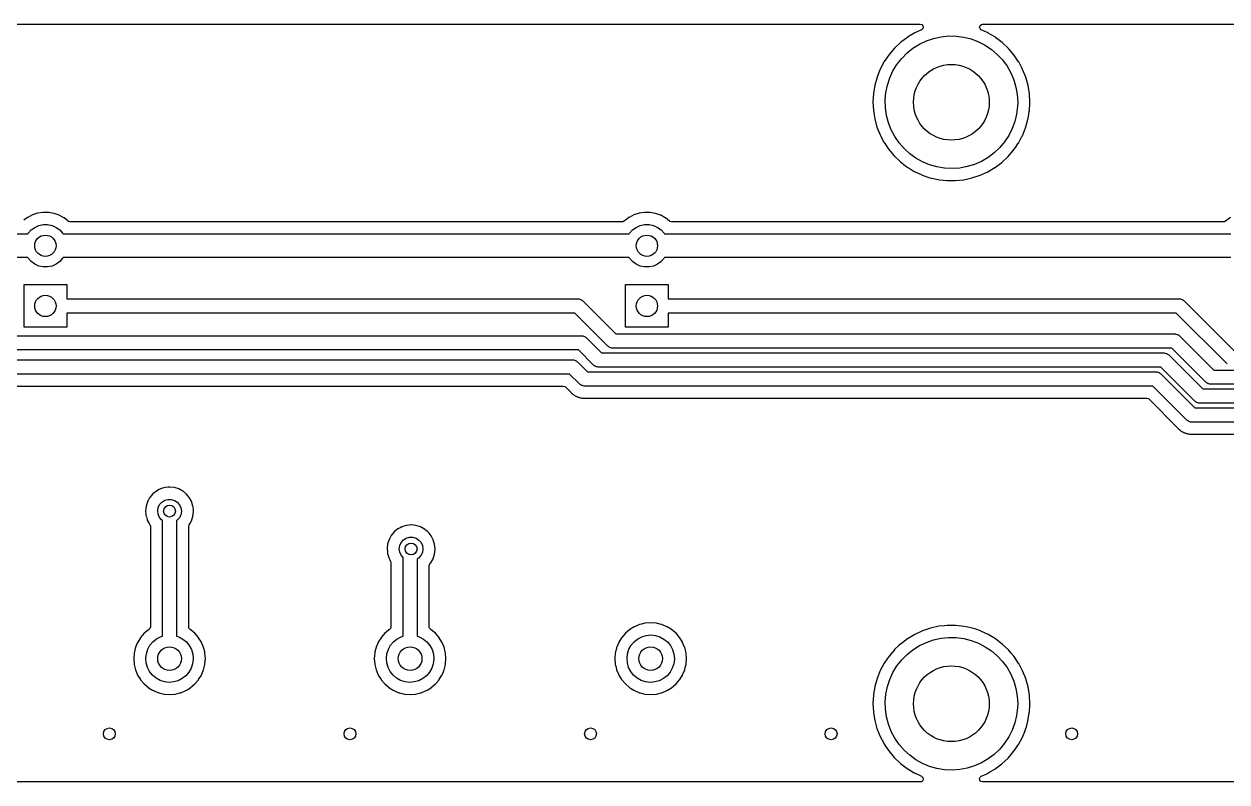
# Model space of a CAD drawing. Extents: x 14 to 417, y -139 to -107.
# Drawn here: x 100.5 to 151.3, y -139.2 to -107.2 of the extents above; entities that cross this region are included whole.
import ezdxf

# ---------------------------------------------------------------- set-up
doc = ezdxf.new("R2010")
doc.units = 0
doc.layers.add('BLACK', color=7, linetype='CONTINUOUS')

msp = doc.modelspace()

# ---------------------------------------------------------------- linework, layer by layer
at = {"layer": 'BLACK', "linetype": 'CONTINUOUS'}
for p, q in [((90.2163, -107.188), (138.385, -107.188)), ((138.385, -107.188), (138.453, -107.209)), ((140.965, -107.2), (141.016, -107.188)), ((141.016, -107.188), (189.185, -107.188)), ((138.155, -107.559), (137.847, -107.743)), ((138.438, -107.429), (138.155, -107.559)), ((138.48, -107.397), (138.438, -107.429)), ((138.453, -107.209), (138.5, -107.262)), ((138.51, -107.332), (138.48, -107.397)), ((138.5, -107.262), (138.51, -107.332)), ((139.262, -107.724), (139.583, -107.692)), ((139.583, -107.692), (139.905, -107.698)), ((140.89, -107.314), (140.911, -107.246)), ((140.91, -107.382), (140.89, -107.314)), ((140.963, -107.429), (140.91, -107.382)), ((140.911, -107.246), (140.965, -107.2)), ((141.086, -107.486), (140.963, -107.429)), ((141.256, -107.564), (141.086, -107.486)), ((141.258, -107.566), (141.256, -107.564)), ((141.559, -107.748), (141.258, -107.566)), ((141.258, -107.566), (141.258, -107.566)), ((137.561, -107.959), (137.301, -108.205)), ((137.839, -107.75), (137.561, -107.959)), ((137.844, -107.745), (137.839, -107.75)), ((137.847, -107.743), (137.844, -107.745)), ((137.844, -107.745), (137.844, -107.745)), ((138.078, -108.208), (138.351, -108.036)), ((138.351, -108.036), (138.642, -107.898)), ((138.642, -107.898), (138.947, -107.793)), ((138.947, -107.793), (139.262, -107.724)), ((139.905, -107.698), (140.225, -107.74)), ((140.225, -107.74), (140.537, -107.818)), ((140.537, -107.818), (140.839, -107.932)), ((140.839, -107.932), (141.125, -108.08)), ((141.125, -108.08), (141.393, -108.26)), ((141.562, -107.75), (141.559, -107.748)), ((141.559, -107.748), (141.559, -107.748)), ((141.847, -107.967), (141.562, -107.75)), ((142.107, -108.213), (141.847, -107.967)), ((136.973, -108.617), (136.866, -108.774)), ((137.066, -108.48), (136.973, -108.617)), ((137.068, -108.478), (137.066, -108.48)), ((137.066, -108.48), (137.066, -108.48)), ((137.301, -108.205), (137.068, -108.478)), ((137.401, -108.892), (137.6, -108.638)), ((137.6, -108.638), (137.826, -108.409)), ((137.826, -108.409), (138.078, -108.208)), ((141.393, -108.26), (141.638, -108.469)), ((141.638, -108.469), (141.857, -108.705)), ((141.857, -108.705), (142.048, -108.965)), ((142.339, -108.487), (142.107, -108.213)), ((142.54, -108.783), (142.339, -108.487)), ((136.697, -109.09), (136.563, -109.422)), ((136.866, -108.774), (136.697, -109.09)), ((137.097, -109.459), (137.232, -109.167)), ((137.232, -109.167), (137.401, -108.892)), ((142.048, -108.965), (142.208, -109.245)), ((142.542, -108.787), (142.54, -108.783)), ((142.678, -109.043), (142.542, -108.787)), ((142.542, -108.787), (142.542, -108.787)), ((142.708, -109.1), (142.678, -109.043)), ((142.709, -109.103), (142.708, -109.1)), ((142.837, -109.425), (142.709, -109.103)), ((136.56, -109.433), (136.466, -109.767)), ((136.562, -109.425), (136.56, -109.433)), ((136.563, -109.422), (136.562, -109.425)), ((136.562, -109.425), (136.562, -109.425)), ((136.995, -109.765), (137.097, -109.459)), ((142.208, -109.245), (142.334, -109.542)), ((142.334, -109.542), (142.426, -109.851)), ((142.84, -109.433), (142.837, -109.425)), ((142.936, -109.779), (142.84, -109.433)), ((136.407, -110.121), (136.387, -110.478)), ((136.466, -109.767), (136.407, -110.121)), ((136.901, -110.402), (136.93, -110.081)), ((136.93, -110.081), (136.995, -109.765)), ((142.426, -109.851), (142.481, -110.168)), ((142.481, -110.168), (142.5, -110.49)), ((142.994, -110.132), (142.936, -109.779)), ((143.013, -110.49), (142.994, -110.132)), ((136.387, -110.478), (136.405, -110.836)), ((136.91, -110.724), (136.901, -110.402)), ((136.955, -111.043), (136.91, -110.724)), ((142.494, -110.666), (142.456, -110.986)), ((142.5, -110.49), (142.494, -110.666)), ((142.993, -110.848), (143.013, -110.515)), ((143.013, -110.513), (143.013, -110.49)), ((143.013, -110.515), (143.013, -110.513)), ((136.405, -110.836), (136.405, -110.84)), ((136.405, -110.84), (136.405, -110.84)), ((136.405, -110.84), (136.435, -111.027)), ((136.435, -111.027), (136.461, -111.19)), ((136.461, -111.19), (136.556, -111.536)), ((137.037, -111.355), (136.955, -111.043)), ((142.456, -110.986), (142.38, -111.299)), ((142.89, -111.368), (142.931, -111.224)), ((142.931, -111.224), (142.954, -111.091)), ((142.954, -111.091), (142.991, -110.874)), ((142.991, -110.871), (142.993, -110.848)), ((142.991, -110.874), (142.991, -110.871)), ((142.991, -110.874), (142.991, -110.874)), ((136.556, -111.536), (136.687, -111.869)), ((137.154, -111.656), (137.037, -111.355)), ((137.305, -111.94), (137.154, -111.656)), ((142.27, -111.602), (142.125, -111.89)), ((142.38, -111.299), (142.27, -111.602)), ((142.698, -111.901), (142.833, -111.569)), ((142.833, -111.569), (142.843, -111.533)), ((142.843, -111.533), (142.89, -111.368)), ((136.687, -111.869), (136.716, -111.923)), ((136.716, -111.923), (136.839, -112.158)), ((136.839, -112.158), (136.854, -112.187)), ((136.854, -112.187), (136.856, -112.189)), ((136.856, -112.189), (136.856, -112.189)), ((136.856, -112.189), (137.024, -112.439)), ((137.488, -112.206), (137.305, -111.94)), ((137.699, -112.449), (137.488, -112.206)), ((141.948, -112.159), (141.741, -112.407)), ((142.125, -111.89), (141.948, -112.159)), ((142.432, -112.357), (142.526, -112.219)), ((142.526, -112.219), (142.528, -112.216)), ((142.526, -112.219), (142.526, -112.219)), ((142.528, -112.216), (142.53, -112.213)), ((142.53, -112.213), (142.68, -111.934)), ((142.53, -112.213), (142.53, -112.213)), ((142.68, -111.934), (142.698, -111.901)), ((137.024, -112.439), (137.054, -112.484)), ((137.054, -112.484), (137.285, -112.758)), ((137.285, -112.758), (137.544, -113.006)), ((137.938, -112.666), (137.699, -112.449)), ((138.2, -112.854), (137.938, -112.666)), ((141.507, -112.629), (141.249, -112.822)), ((141.741, -112.407), (141.507, -112.629)), ((142.091, -112.783), (142.325, -112.512)), ((142.325, -112.512), (142.432, -112.357)), ((137.544, -113.006), (137.828, -113.224)), ((137.828, -113.224), (137.917, -113.278)), ((137.917, -113.278), (138.131, -113.408)), ((138.481, -113.011), (138.2, -112.854)), ((138.779, -113.134), (138.481, -113.011)), ((139.089, -113.223), (138.779, -113.134)), ((139.407, -113.275), (139.089, -113.223)), ((139.729, -113.29), (139.407, -113.275)), ((140.051, -113.268), (139.729, -113.29)), ((140.368, -113.209), (140.051, -113.268)), ((140.676, -113.114), (140.368, -113.209)), ((140.971, -112.985), (140.676, -113.114)), ((141.249, -112.822), (140.971, -112.985)), ((141.389, -113.335), (141.54, -113.245)), ((141.54, -113.245), (141.543, -113.243)), ((141.54, -113.245), (141.54, -113.245)), ((141.543, -113.243), (141.569, -113.224)), ((141.569, -113.224), (141.735, -113.099)), ((141.735, -113.099), (141.83, -113.028)), ((141.83, -113.028), (142.091, -112.783)), ((138.131, -113.408), (138.131, -113.408)), ((138.131, -113.408), (138.134, -113.41)), ((138.134, -113.41), (138.137, -113.412)), ((138.137, -113.412), (138.137, -113.412)), ((138.137, -113.412), (138.456, -113.561)), ((138.456, -113.561), (138.456, -113.561)), ((138.456, -113.561), (138.459, -113.562)), ((138.459, -113.562), (138.462, -113.563)), ((138.462, -113.563), (138.462, -113.563)), ((138.462, -113.563), (138.795, -113.677)), ((138.795, -113.677), (138.795, -113.677)), ((138.795, -113.677), (138.798, -113.678)), ((138.798, -113.678), (139.147, -113.757)), ((139.147, -113.757), (139.2, -113.763)), ((139.2, -113.763), (139.5, -113.797)), ((139.865, -113.799), (140.215, -113.763)), ((140.215, -113.763), (140.215, -113.763)), ((140.215, -113.763), (140.218, -113.763)), ((140.218, -113.763), (140.222, -113.762)), ((140.222, -113.762), (140.394, -113.725)), ((140.222, -113.762), (140.222, -113.762)), ((140.394, -113.725), (140.569, -113.687)), ((140.569, -113.687), (140.909, -113.575)), ((140.909, -113.575), (141.235, -113.426)), ((141.235, -113.426), (141.389, -113.335)), ((139.5, -113.797), (139.5, -113.797)), ((139.5, -113.797), (139.503, -113.798)), ((139.503, -113.798), (139.507, -113.798)), ((139.507, -113.798), (139.507, -113.798)), ((139.507, -113.798), (139.701, -113.799)), ((139.701, -113.799), (139.862, -113.799)), ((139.862, -113.799), (139.865, -113.799)), ((139.865, -113.799), (139.865, -113.799)), ((100.887, -115.25), (100.69, -115.353)), ((100.891, -115.248), (100.887, -115.25)), ((100.887, -115.25), (100.887, -115.25)), ((101.111, -115.176), (100.891, -115.248)), ((101.34, -115.141), (101.111, -115.176)), ((101.346, -115.141), (101.34, -115.141)), ((101.499, -115.143), (101.346, -115.141)), ((101.346, -115.141), (101.346, -115.141)), ((101.572, -115.144), (101.499, -115.143)), ((101.577, -115.145), (101.572, -115.144)), ((101.795, -115.184), (101.577, -115.145)), ((101.577, -115.145), (101.577, -115.145)), ((101.8, -115.185), (101.795, -115.184)), ((101.795, -115.184), (101.795, -115.184)), ((101.805, -115.186), (101.8, -115.185)), ((102.014, -115.26), (101.805, -115.186)), ((101.805, -115.186), (101.805, -115.186)), ((102.018, -115.262), (102.014, -115.26)), ((102.014, -115.26), (102.014, -115.26)), ((102.023, -115.264), (102.018, -115.262)), ((102.217, -115.371), (102.023, -115.264)), ((102.023, -115.264), (102.023, -115.264)), ((126.287, -115.25), (126.09, -115.353)), ((126.291, -115.248), (126.287, -115.25)), ((126.287, -115.25), (126.287, -115.25)), ((126.511, -115.176), (126.291, -115.248)), ((126.74, -115.141), (126.511, -115.176)), ((126.746, -115.141), (126.74, -115.141)), ((126.899, -115.143), (126.746, -115.141)), ((126.746, -115.141), (126.746, -115.141)), ((126.972, -115.144), (126.899, -115.143)), ((126.977, -115.145), (126.972, -115.144)), ((127.195, -115.184), (126.977, -115.145)), ((126.977, -115.145), (126.977, -115.145)), ((127.2, -115.185), (127.195, -115.184)), ((127.195, -115.184), (127.195, -115.184)), ((127.205, -115.186), (127.2, -115.185)), ((127.414, -115.26), (127.205, -115.186)), ((127.205, -115.186), (127.205, -115.186)), ((127.418, -115.262), (127.414, -115.26)), ((127.414, -115.26), (127.414, -115.26)), ((127.423, -115.264), (127.418, -115.262)), ((127.617, -115.371), (127.423, -115.264)), ((127.423, -115.264), (127.423, -115.264)), ((100.682, -115.358), (100.534, -115.469)), ((100.686, -115.355), (100.682, -115.358)), ((100.682, -115.358), (100.682, -115.358)), ((100.69, -115.353), (100.686, -115.355)), ((100.837, -115.882), (100.989, -115.772)), ((100.989, -115.772), (101.161, -115.695)), ((101.161, -115.695), (101.345, -115.656)), ((101.345, -115.656), (101.533, -115.656)), ((101.533, -115.656), (101.717, -115.695)), ((101.717, -115.695), (101.889, -115.772)), ((101.889, -115.772), (102.041, -115.882)), ((102.221, -115.374), (102.217, -115.371)), ((102.217, -115.371), (102.217, -115.371)), ((102.225, -115.377), (102.221, -115.374)), ((102.4, -115.515), (102.225, -115.377)), ((102.225, -115.377), (102.225, -115.377)), ((102.41, -115.522), (102.4, -115.515)), ((102.479, -115.542), (102.41, -115.522)), ((125.801, -115.542), (102.479, -115.542)), ((125.83, -115.539), (125.801, -115.542)), ((125.892, -115.504), (125.83, -115.539)), ((125.897, -115.498), (125.892, -115.504)), ((125.901, -115.494), (125.897, -115.498)), ((125.934, -115.469), (125.901, -115.494)), ((126.082, -115.358), (125.934, -115.469)), ((126.086, -115.355), (126.082, -115.358)), ((126.082, -115.358), (126.082, -115.358)), ((126.09, -115.353), (126.086, -115.355)), ((126.237, -115.882), (126.389, -115.772)), ((126.389, -115.772), (126.561, -115.695)), ((126.561, -115.695), (126.745, -115.656)), ((126.745, -115.656), (126.933, -115.656)), ((126.933, -115.656), (127.117, -115.695)), ((127.117, -115.695), (127.289, -115.772)), ((127.289, -115.772), (127.441, -115.882)), ((127.621, -115.374), (127.617, -115.371)), ((127.617, -115.371), (127.617, -115.371)), ((127.625, -115.377), (127.621, -115.374)), ((127.8, -115.515), (127.625, -115.377)), ((127.625, -115.377), (127.625, -115.377)), ((127.81, -115.522), (127.8, -115.515)), ((127.879, -115.542), (127.81, -115.522)), ((151.201, -115.542), (127.879, -115.542)), ((151.23, -115.539), (151.201, -115.542)), ((151.292, -115.504), (151.23, -115.539)), ((151.297, -115.498), (151.292, -115.504)), ((151.301, -115.494), (151.297, -115.498)), ((151.334, -115.469), (151.301, -115.494)), ((151.482, -115.358), (151.334, -115.469)), ((76.7839, -116.051), (100.694, -116.051)), ((100.694, -116.051), (100.711, -116.022)), ((100.711, -116.022), (100.837, -115.882)), ((102.041, -115.882), (102.167, -116.022)), ((102.167, -116.022), (102.184, -116.051)), ((102.184, -116.051), (126.094, -116.051)), ((126.094, -116.051), (126.111, -116.022)), ((126.111, -116.022), (126.237, -115.882)), ((127.441, -115.882), (127.567, -116.022)), ((127.567, -116.022), (127.584, -116.051)), ((127.584, -116.051), (151.494, -116.051)), ((100.694, -117.051), (76.7839, -117.051)), ((100.711, -117.08), (100.694, -117.051)), ((100.837, -117.22), (100.711, -117.08)), ((100.989, -117.33), (100.837, -117.22)), ((101.161, -117.407), (100.989, -117.33)), ((101.889, -117.33), (101.717, -117.407)), ((102.041, -117.22), (101.889, -117.33)), ((102.167, -117.08), (102.041, -117.22)), ((102.184, -117.051), (102.167, -117.08)), ((126.094, -117.051), (102.184, -117.051)), ((126.111, -117.08), (126.094, -117.051)), ((126.237, -117.22), (126.111, -117.08)), ((126.389, -117.33), (126.237, -117.22)), ((126.561, -117.407), (126.389, -117.33)), ((127.289, -117.33), (127.117, -117.407)), ((127.441, -117.22), (127.289, -117.33)), ((127.567, -117.08), (127.441, -117.22)), ((127.584, -117.051), (127.567, -117.08)), ((151.494, -117.051), (127.584, -117.051)), ((101.345, -117.446), (101.161, -117.407)), ((101.533, -117.446), (101.345, -117.446)), ((101.717, -117.407), (101.533, -117.446)), ((126.745, -117.446), (126.561, -117.407)), ((126.933, -117.446), (126.745, -117.446)), ((127.117, -117.407), (126.933, -117.446)), ((100.539, -119.991), (100.539, -118.191)), ((100.539, -118.191), (102.339, -118.191)), ((102.339, -118.191), (102.339, -118.791)), ((125.939, -119.991), (125.939, -118.191)), ((125.939, -118.191), (127.739, -118.191)), ((127.739, -118.191), (127.739, -118.791)), ((102.339, -118.791), (123.917, -118.791)), ((123.917, -118.791), (123.927, -118.792)), ((123.927, -118.792), (123.932, -118.791)), ((123.932, -118.791), (123.939, -118.793)), ((123.939, -118.793), (123.975, -118.797)), ((123.975, -118.797), (124.006, -118.809)), ((124.006, -118.809), (124.039, -118.817)), ((124.039, -118.817), (124.057, -118.829)), ((124.057, -118.829), (124.077, -118.837)), ((124.077, -118.837), (124.102, -118.86)), ((124.102, -118.86), (124.129, -118.879)), ((127.739, -118.791), (149.317, -118.791)), ((149.317, -118.791), (149.327, -118.792)), ((149.327, -118.792), (149.332, -118.791)), ((149.332, -118.791), (149.339, -118.793)), ((149.339, -118.793), (149.375, -118.797)), ((149.375, -118.797), (149.406, -118.809)), ((149.406, -118.809), (149.439, -118.817)), ((149.439, -118.817), (149.457, -118.829)), ((149.457, -118.829), (149.477, -118.837)), ((149.477, -118.837), (149.502, -118.86)), ((149.502, -118.86), (149.529, -118.879)), ((124.129, -118.879), (125.525, -120.275)), ((149.529, -118.879), (151.649, -120.999)), ((123.793, -119.391), (102.339, -119.391)), ((102.339, -119.391), (102.339, -119.991)), ((125.189, -120.787), (123.793, -119.391)), ((149.193, -119.391), (127.739, -119.391)), ((127.739, -119.391), (127.739, -119.991)), ((151.313, -121.511), (149.193, -119.391)), ((100.137, -120.35), (124.079, -120.35)), ((102.339, -119.991), (100.539, -119.991)), ((124.079, -120.35), (124.089, -120.351)), ((124.089, -120.351), (124.094, -120.35)), ((124.094, -120.35), (124.101, -120.352)), ((124.101, -120.352), (124.137, -120.356)), ((124.137, -120.356), (124.168, -120.368)), ((124.168, -120.368), (124.201, -120.376)), ((124.201, -120.376), (124.219, -120.388)), ((124.219, -120.388), (124.239, -120.396)), ((124.239, -120.396), (124.264, -120.419)), ((125.525, -120.275), (149.138, -120.275)), ((127.739, -119.991), (125.939, -119.991)), ((149.138, -120.275), (149.148, -120.276)), ((149.148, -120.276), (149.152, -120.275)), ((149.152, -120.275), (149.16, -120.277)), ((149.16, -120.277), (149.196, -120.281)), ((149.196, -120.281), (149.227, -120.293)), ((149.227, -120.293), (149.259, -120.301)), ((149.259, -120.301), (149.277, -120.313)), ((149.277, -120.313), (149.298, -120.321)), ((149.298, -120.321), (149.322, -120.344)), ((149.322, -120.344), (149.35, -120.363)), ((149.35, -120.363), (150.785, -121.798)), ((124.264, -120.419), (124.291, -120.438)), ((124.291, -120.438), (124.928, -121.074)), ((125.216, -120.806), (125.189, -120.787)), ((125.241, -120.829), (125.216, -120.806)), ((125.261, -120.837), (125.241, -120.829)), ((125.279, -120.849), (125.261, -120.837)), ((125.312, -120.857), (125.279, -120.849)), ((125.343, -120.869), (125.312, -120.857)), ((125.379, -120.873), (125.343, -120.869)), ((125.386, -120.875), (125.379, -120.873)), ((125.391, -120.874), (125.386, -120.875)), ((125.401, -120.875), (125.391, -120.874)), ((149.013, -120.875), (125.401, -120.875)), ((150.449, -122.311), (149.013, -120.875)), ((99.9463, -121.366), (123.698, -121.366)), ((123.955, -120.95), (100.013, -120.95)), ((123.698, -121.366), (123.708, -121.367)), ((123.708, -121.367), (123.713, -121.366)), ((123.713, -121.366), (123.72, -121.368)), ((123.72, -121.368), (123.756, -121.372)), ((123.756, -121.372), (123.787, -121.384)), ((123.787, -121.384), (123.82, -121.392)), ((123.82, -121.392), (123.838, -121.404)), ((123.838, -121.404), (123.858, -121.412)), ((123.858, -121.412), (123.883, -121.435)), ((124.591, -121.587), (123.955, -120.95)), ((124.928, -121.074), (148.667, -121.074)), ((148.667, -121.074), (148.677, -121.075)), ((148.677, -121.075), (148.682, -121.075)), ((148.682, -121.075), (148.69, -121.077)), ((148.69, -121.077), (148.725, -121.08)), ((148.725, -121.08), (148.756, -121.093)), ((148.756, -121.093), (148.789, -121.1)), ((148.789, -121.1), (148.807, -121.113)), ((148.807, -121.113), (148.827, -121.121)), ((148.827, -121.121), (148.852, -121.144)), ((148.852, -121.144), (148.879, -121.162)), ((148.879, -121.162), (150.315, -122.598)), ((123.883, -121.435), (123.91, -121.454)), ((123.91, -121.454), (124.33, -121.874)), ((124.33, -121.874), (148.336, -121.874)), ((124.619, -121.605), (124.591, -121.587)), ((124.643, -121.628), (124.619, -121.605)), ((124.664, -121.636), (124.643, -121.628)), ((124.682, -121.649), (124.664, -121.636)), ((124.714, -121.656), (124.682, -121.649)), ((124.745, -121.669), (124.714, -121.656)), ((124.781, -121.672), (124.745, -121.669)), ((124.789, -121.674), (124.781, -121.672)), ((124.793, -121.674), (124.789, -121.674)), ((124.803, -121.674), (124.793, -121.674)), ((148.543, -121.674), (124.803, -121.674)), ((148.336, -121.874), (148.346, -121.875)), ((148.346, -121.875), (148.351, -121.874)), ((148.351, -121.874), (148.358, -121.876)), ((148.358, -121.876), (148.394, -121.88)), ((148.394, -121.88), (148.425, -121.892)), ((148.425, -121.892), (148.458, -121.9)), ((148.458, -121.9), (148.476, -121.912)), ((148.476, -121.912), (148.496, -121.92)), ((148.496, -121.92), (148.521, -121.943)), ((149.979, -123.11), (148.543, -121.674)), ((150.785, -121.798), (215.432, -121.798)), ((151.34, -121.53), (151.313, -121.511)), ((123.574, -121.966), (99.822, -121.966)), ((123.994, -122.386), (123.574, -121.966)), ((124.021, -122.405), (123.994, -122.386)), ((124.046, -122.428), (124.021, -122.405)), ((124.066, -122.436), (124.046, -122.428)), ((148.521, -121.943), (148.548, -121.962)), ((148.548, -121.962), (149.984, -123.398)), ((150.476, -122.329), (150.449, -122.311)), ((150.501, -122.352), (150.476, -122.329)), ((150.521, -122.36), (150.501, -122.352)), ((150.54, -122.373), (150.521, -122.36)), ((150.572, -122.38), (150.54, -122.373)), ((150.603, -122.393), (150.572, -122.38)), ((150.639, -122.396), (150.603, -122.393)), ((150.647, -122.398), (150.639, -122.396)), ((150.651, -122.398), (150.647, -122.398)), ((150.661, -122.398), (150.651, -122.398)), ((215.417, -122.398), (150.661, -122.398)), ((99.9127, -122.474), (123.311, -122.474)), ((123.311, -122.474), (123.379, -122.495)), ((123.379, -122.495), (123.4, -122.511)), ((123.4, -122.511), (123.628, -122.739)), ((123.628, -122.739), (123.629, -122.74)), ((123.629, -122.74), (123.661, -122.773)), ((123.661, -122.773), (123.692, -122.805)), ((123.692, -122.805), (123.728, -122.828)), ((123.728, -122.828), (123.739, -122.835)), ((123.739, -122.835), (123.772, -122.862)), ((123.772, -122.862), (123.779, -122.866)), ((123.779, -122.866), (123.779, -122.866)), ((123.779, -122.866), (123.803, -122.877)), ((123.803, -122.877), (123.816, -122.885)), ((123.816, -122.885), (123.838, -122.899)), ((123.838, -122.899), (123.838, -122.899)), ((123.838, -122.899), (123.844, -122.903)), ((123.844, -122.903), (123.851, -122.905)), ((123.851, -122.905), (123.851, -122.905)), ((123.851, -122.905), (123.885, -122.918)), ((123.885, -122.918), (123.897, -122.923)), ((123.897, -122.923), (123.929, -122.938)), ((124.084, -122.448), (124.066, -122.436)), ((124.117, -122.456), (124.084, -122.448)), ((124.148, -122.468), (124.117, -122.456)), ((124.184, -122.472), (124.148, -122.468)), ((124.191, -122.474), (124.184, -122.472)), ((124.196, -122.473), (124.191, -122.474)), ((124.206, -122.474), (124.196, -122.473)), ((148.212, -122.474), (124.206, -122.474)), ((149.648, -123.91), (148.212, -122.474)), ((150.315, -122.598), (215.101, -122.598)), ((123.929, -122.938), (123.929, -122.938)), ((123.929, -122.938), (123.936, -122.941)), ((123.936, -122.941), (123.953, -122.945)), ((123.953, -122.945), (123.968, -122.949)), ((123.968, -122.949), (123.983, -122.953)), ((123.983, -122.953), (124.015, -122.965)), ((124.015, -122.965), (124.022, -122.966)), ((124.022, -122.966), (124.022, -122.966)), ((124.022, -122.966), (124.058, -122.97)), ((124.058, -122.97), (124.07, -122.972)), ((124.07, -122.972), (124.106, -122.981)), ((124.106, -122.981), (124.106, -122.981)), ((124.106, -122.981), (124.112, -122.982)), ((124.112, -122.982), (124.12, -122.982)), ((124.12, -122.982), (124.12, -122.982)), ((124.12, -122.982), (124.153, -122.982)), ((124.153, -122.982), (124.154, -122.982)), ((124.154, -122.982), (124.155, -122.982)), ((124.155, -122.982), (124.191, -122.982)), ((124.191, -122.982), (124.192, -122.983)), ((124.192, -122.983), (124.29, -122.983)), ((124.29, -122.983), (124.29, -122.983)), ((124.29, -122.983), (124.294, -122.983)), ((124.294, -122.983), (124.295, -122.983)), ((124.295, -122.983), (124.297, -122.982)), ((124.297, -122.982), (147.949, -122.982)), ((147.949, -122.982), (148.017, -123.003)), ((148.017, -123.003), (148.038, -123.019)), ((148.038, -123.019), (149.282, -124.263)), ((150.006, -123.129), (149.979, -123.11)), ((149.984, -123.398), (214.769, -123.398)), ((150.03, -123.152), (150.006, -123.129)), ((150.051, -123.16), (150.03, -123.152)), ((150.069, -123.172), (150.051, -123.16)), ((150.101, -123.18), (150.069, -123.172)), ((150.132, -123.192), (150.101, -123.18)), ((150.168, -123.196), (150.132, -123.192)), ((150.176, -123.198), (150.168, -123.196)), ((150.181, -123.197), (150.176, -123.198)), ((150.191, -123.198), (150.181, -123.197)), ((214.976, -123.198), (150.191, -123.198)), ((149.675, -123.929), (149.648, -123.91)), ((149.7, -123.952), (149.675, -123.929)), ((149.72, -123.96), (149.7, -123.952)), ((149.282, -124.263), (149.283, -124.264)), ((149.283, -124.264), (149.346, -124.329)), ((149.346, -124.329), (149.382, -124.352)), ((149.382, -124.352), (149.393, -124.359)), ((149.393, -124.359), (149.426, -124.386)), ((149.426, -124.386), (149.433, -124.39)), ((149.433, -124.39), (149.433, -124.39)), ((149.433, -124.39), (149.457, -124.401)), ((149.457, -124.401), (149.47, -124.409)), ((149.47, -124.409), (149.492, -124.423)), ((149.492, -124.423), (149.492, -124.423)), ((149.492, -124.423), (149.498, -124.427)), ((149.498, -124.427), (149.505, -124.429)), ((149.505, -124.429), (149.505, -124.429)), ((149.505, -124.429), (149.539, -124.442)), ((149.539, -124.442), (149.551, -124.447)), ((149.551, -124.447), (149.583, -124.462)), ((149.738, -123.972), (149.72, -123.96)), ((149.771, -123.98), (149.738, -123.972)), ((149.802, -123.992), (149.771, -123.98)), ((149.838, -123.996), (149.802, -123.992)), ((149.845, -123.998), (149.838, -123.996)), ((149.85, -123.997), (149.845, -123.998)), ((149.86, -123.998), (149.85, -123.997)), ((214.645, -123.998), (149.86, -123.998)), ((149.583, -124.462), (149.583, -124.462)), ((149.583, -124.462), (149.59, -124.465)), ((149.59, -124.465), (149.607, -124.469)), ((149.607, -124.469), (149.622, -124.473)), ((149.622, -124.473), (149.637, -124.477)), ((149.637, -124.477), (149.669, -124.489)), ((149.669, -124.489), (149.676, -124.49)), ((149.676, -124.49), (149.676, -124.49)), ((149.676, -124.49), (149.712, -124.494)), ((149.712, -124.494), (149.724, -124.496)), ((149.724, -124.496), (149.76, -124.505)), ((149.76, -124.505), (149.76, -124.505)), ((149.76, -124.505), (149.766, -124.506)), ((149.766, -124.506), (149.774, -124.506)), ((149.774, -124.506), (149.774, -124.506)), ((149.774, -124.506), (149.807, -124.506)), ((149.807, -124.506), (149.808, -124.506)), ((149.808, -124.506), (149.809, -124.506)), ((149.809, -124.506), (149.845, -124.506)), ((149.845, -124.506), (149.846, -124.507)), ((149.846, -124.507), (149.944, -124.507)), ((149.944, -124.507), (149.944, -124.507)), ((149.944, -124.507), (149.948, -124.507)), ((149.948, -124.507), (149.949, -124.507)), ((149.949, -124.507), (149.951, -124.506)), ((149.951, -124.506), (207.981, -124.506)), ((106.125, -126.906), (105.971, -127.03)), ((106.24, -126.846), (106.125, -126.906)), ((106.295, -126.818), (106.24, -126.846)), ((106.3, -126.815), (106.295, -126.818)), ((106.295, -126.818), (106.295, -126.818)), ((106.389, -126.789), (106.3, -126.815)), ((106.484, -126.761), (106.389, -126.789)), ((106.49, -126.759), (106.484, -126.761)), ((106.484, -126.761), (106.484, -126.761)), ((106.496, -126.758), (106.49, -126.759)), ((106.626, -126.746), (106.496, -126.758)), ((106.496, -126.758), (106.496, -126.758)), ((106.687, -126.741), (106.626, -126.746)), ((106.693, -126.742), (106.687, -126.741)), ((106.878, -126.761), (106.693, -126.742)), ((106.693, -126.742), (106.693, -126.742)), ((106.884, -126.762), (106.878, -126.761)), ((106.878, -126.761), (106.878, -126.761)), ((107.073, -126.82), (106.884, -126.762)), ((107.247, -126.914), (107.073, -126.82)), ((107.251, -126.918), (107.247, -126.914)), ((107.391, -127.033), (107.251, -126.918)), ((107.251, -126.918), (107.251, -126.918)), ((105.701, -127.504), (105.689, -127.544)), ((105.747, -127.361), (105.701, -127.504)), ((105.749, -127.355), (105.747, -127.361)), ((105.747, -127.361), (105.747, -127.361)), ((105.778, -127.302), (105.749, -127.355)), ((105.841, -127.187), (105.778, -127.302)), ((105.844, -127.182), (105.841, -127.187)), ((105.841, -127.187), (105.841, -127.187)), ((105.96, -127.044), (105.844, -127.182)), ((105.967, -127.035), (105.96, -127.044)), ((105.971, -127.03), (105.967, -127.035)), ((106.202, -127.608), (106.262, -127.48)), ((106.262, -127.48), (106.356, -127.374)), ((106.356, -127.374), (106.476, -127.298)), ((106.476, -127.298), (106.612, -127.259)), ((106.612, -127.259), (106.754, -127.26)), ((106.754, -127.26), (106.89, -127.3)), ((106.89, -127.3), (107.009, -127.378)), ((107.009, -127.378), (107.101, -127.485)), ((107.101, -127.485), (107.16, -127.614)), ((107.399, -127.04), (107.391, -127.033)), ((107.403, -127.045), (107.399, -127.04)), ((107.454, -127.107), (107.403, -127.045)), ((107.403, -127.045), (107.403, -127.045)), ((107.524, -127.194), (107.454, -127.107)), ((107.617, -127.368), (107.524, -127.194)), ((107.624, -127.392), (107.617, -127.368)), ((107.669, -127.541), (107.624, -127.392)), ((105.689, -127.544), (105.667, -127.74)), ((105.667, -127.74), (105.667, -127.746)), ((105.667, -127.746), (105.681, -127.912)), ((105.681, -127.912), (105.683, -127.937)), ((105.683, -127.937), (105.701, -127.998)), ((105.701, -127.998), (105.734, -128.112)), ((106.18, -127.748), (106.202, -127.608)), ((106.198, -127.889), (106.18, -127.748)), ((106.256, -128.019), (106.198, -127.889)), ((107.156, -127.906), (107.095, -128.034)), ((107.18, -127.767), (107.156, -127.906)), ((107.16, -127.614), (107.18, -127.754)), ((107.18, -127.754), (107.18, -127.767)), ((107.606, -128.166), (107.668, -127.979)), ((107.668, -127.979), (107.693, -127.783)), ((107.674, -127.557), (107.669, -127.541)), ((107.693, -127.754), (107.674, -127.557)), ((107.693, -127.758), (107.693, -127.754)), ((107.693, -127.766), (107.693, -127.758)), ((107.693, -127.758), (107.693, -127.758)), ((107.693, -127.783), (107.693, -127.766)), ((105.734, -128.112), (105.738, -128.127)), ((105.738, -128.127), (105.741, -128.133)), ((105.741, -128.133), (105.817, -128.282)), ((105.817, -128.282), (105.828, -128.303)), ((105.828, -128.303), (105.832, -128.308)), ((105.832, -128.308), (105.832, -128.308)), ((105.832, -128.308), (105.844, -128.324)), ((105.844, -128.324), (105.871, -128.389)), ((105.871, -128.389), (105.871, -128.402)), ((105.871, -128.402), (105.871, -132.641)), ((106.347, -128.127), (106.256, -128.019)), ((106.38, -128.149), (106.347, -128.127)), ((106.38, -133.036), (106.38, -128.149)), ((106.999, -128.139), (106.98, -128.151)), ((106.98, -128.151), (106.98, -133.036)), ((107.095, -128.034), (106.999, -128.139)), ((107.489, -128.405), (107.509, -128.339)), ((107.489, -132.641), (107.489, -128.405)), ((107.508, -128.338), (107.532, -128.297)), ((107.509, -128.339), (107.508, -128.338)), ((107.532, -128.297), (107.606, -128.166)), ((116.327, -128.505), (116.173, -128.629)), ((116.426, -128.454), (116.327, -128.505)), ((116.497, -128.417), (116.426, -128.454)), ((116.502, -128.414), (116.497, -128.417)), ((116.497, -128.417), (116.497, -128.417)), ((116.581, -128.391), (116.502, -128.414)), ((116.686, -128.36), (116.581, -128.391)), ((116.692, -128.358), (116.686, -128.36)), ((116.686, -128.36), (116.686, -128.36)), ((116.698, -128.357), (116.692, -128.358)), ((116.806, -128.347), (116.698, -128.357)), ((116.698, -128.357), (116.698, -128.357)), ((116.889, -128.34), (116.806, -128.347)), ((116.895, -128.341), (116.889, -128.34)), ((117.079, -128.36), (116.895, -128.341)), ((116.895, -128.341), (116.895, -128.341)), ((117.086, -128.361), (117.079, -128.36)), ((117.079, -128.36), (117.079, -128.36)), ((117.275, -128.419), (117.086, -128.361)), ((117.448, -128.513), (117.275, -128.419)), ((117.453, -128.517), (117.448, -128.513)), ((117.589, -128.629), (117.453, -128.517)), ((117.453, -128.517), (117.453, -128.517)), ((115.949, -128.96), (115.902, -129.107)), ((115.95, -128.954), (115.949, -128.96)), ((115.949, -128.96), (115.949, -128.96)), ((115.969, -128.92), (115.95, -128.954)), ((116.043, -128.786), (115.969, -128.92)), ((116.046, -128.781), (116.043, -128.786)), ((116.043, -128.786), (116.043, -128.786)), ((116.173, -128.629), (116.046, -128.781)), ((116.464, -129.079), (116.558, -128.973)), ((116.558, -128.973), (116.678, -128.897)), ((116.678, -128.897), (116.814, -128.858)), ((116.814, -128.858), (116.956, -128.859)), ((116.956, -128.859), (117.092, -128.899)), ((117.092, -128.899), (117.21, -128.977)), ((117.21, -128.977), (117.303, -129.084)), ((117.601, -128.639), (117.589, -128.629)), ((117.605, -128.644), (117.601, -128.639)), ((117.644, -128.693), (117.605, -128.644)), ((117.605, -128.644), (117.605, -128.644)), ((117.726, -128.793), (117.644, -128.693)), ((117.819, -128.967), (117.726, -128.793)), ((117.848, -129.063), (117.819, -128.967)), ((115.891, -129.143), (115.869, -129.339)), ((115.869, -129.339), (115.869, -129.345)), ((115.869, -129.345), (115.88, -129.481)), ((115.88, -129.481), (115.885, -129.536)), ((115.885, -129.536), (115.887, -129.542)), ((115.902, -129.107), (115.891, -129.143)), ((116.382, -129.347), (116.404, -129.207)), ((116.4, -129.488), (116.382, -129.347)), ((116.457, -129.618), (116.4, -129.488)), ((116.404, -129.207), (116.464, -129.079)), ((117.358, -129.505), (117.296, -129.633)), ((117.303, -129.084), (117.362, -129.213)), ((117.382, -129.366), (117.358, -129.505)), ((117.362, -129.213), (117.382, -129.353)), ((117.382, -129.353), (117.382, -129.366)), ((117.873, -129.148), (117.848, -129.063)), ((117.87, -129.578), (117.895, -129.382)), ((117.876, -129.156), (117.873, -129.148)), ((117.895, -129.353), (117.876, -129.156)), ((117.895, -129.382), (117.895, -129.353)), ((115.887, -129.542), (115.936, -129.714)), ((115.936, -129.714), (115.94, -129.726)), ((115.94, -129.726), (115.984, -129.813)), ((115.984, -129.813), (116.018, -129.878)), ((116.018, -129.878), (116.031, -129.936)), ((116.031, -129.936), (116.031, -132.641)), ((116.54, -129.716), (116.457, -129.618)), ((116.54, -133.036), (116.54, -129.716)), ((117.201, -129.738), (117.14, -129.776)), ((117.14, -129.776), (117.14, -133.036)), ((117.296, -129.633), (117.201, -129.738)), ((117.648, -130.055), (117.669, -129.987)), ((117.669, -129.987), (117.679, -129.973)), ((117.679, -129.973), (117.706, -129.942)), ((117.706, -129.942), (117.71, -129.937)), ((117.706, -129.942), (117.706, -129.942)), ((117.71, -129.937), (117.808, -129.765)), ((117.808, -129.765), (117.87, -129.578)), ((117.648, -132.641), (117.648, -130.055)), ((126.528, -132.548), (126.318, -132.635)), ((126.532, -132.546), (126.528, -132.548)), ((126.528, -132.548), (126.528, -132.548)), ((126.615, -132.526), (126.532, -132.546)), ((126.758, -132.492), (126.615, -132.526)), ((126.763, -132.49), (126.758, -132.492)), ((126.758, -132.492), (126.758, -132.492)), ((127, -132.472), (126.763, -132.49)), ((127.237, -132.49), (127, -132.472)), ((127.242, -132.492), (127.237, -132.49)), ((127.385, -132.526), (127.242, -132.492)), ((127.242, -132.492), (127.242, -132.492)), ((127.468, -132.546), (127.385, -132.526)), ((127.472, -132.548), (127.468, -132.546)), ((127.682, -132.635), (127.472, -132.548)), ((127.472, -132.548), (127.472, -132.548)), ((139.527, -132.581), (139.413, -132.593)), ((139.712, -132.582), (139.527, -132.581)), ((139.882, -132.582), (139.712, -132.582)), ((139.885, -132.582), (139.882, -132.582)), ((139.882, -132.582), (139.882, -132.582)), ((139.888, -132.582), (139.885, -132.582)), ((140.238, -132.621), (139.888, -132.582)), ((139.888, -132.582), (139.888, -132.582)), ((105.456, -133.096), (105.453, -133.1)), ((105.61, -132.915), (105.456, -133.096)), ((105.664, -132.869), (105.61, -132.915)), ((105.787, -132.764), (105.664, -132.869)), ((105.791, -132.761), (105.787, -132.764)), ((105.811, -132.748), (105.791, -132.761)), ((105.851, -132.709), (105.811, -132.748)), ((105.871, -132.641), (105.851, -132.709)), ((106.132, -133.148), (106.305, -133.058)), ((106.305, -133.058), (106.38, -133.036)), ((106.98, -133.036), (107.068, -133.063)), ((107.068, -133.063), (107.239, -133.156)), ((107.501, -132.695), (107.489, -132.641)), ((107.549, -132.748), (107.501, -132.695)), ((107.569, -132.761), (107.549, -132.748)), ((107.573, -132.764), (107.569, -132.761)), ((107.696, -132.869), (107.573, -132.764)), ((107.75, -132.915), (107.696, -132.869)), ((107.904, -133.096), (107.75, -132.915)), ((107.907, -133.1), (107.904, -133.096)), ((115.616, -133.096), (115.613, -133.1)), ((115.77, -132.915), (115.616, -133.096)), ((115.824, -132.869), (115.77, -132.915)), ((115.947, -132.764), (115.824, -132.869)), ((115.951, -132.761), (115.947, -132.764)), ((115.971, -132.748), (115.951, -132.761)), ((116.011, -132.709), (115.971, -132.748)), ((116.031, -132.641), (116.011, -132.709)), ((116.292, -133.148), (116.465, -133.058)), ((116.465, -133.058), (116.54, -133.036)), ((117.14, -133.036), (117.228, -133.063)), ((117.228, -133.063), (117.399, -133.156)), ((117.661, -132.695), (117.648, -132.641)), ((117.709, -132.748), (117.661, -132.695)), ((117.729, -132.761), (117.709, -132.748)), ((117.733, -132.764), (117.729, -132.761)), ((117.856, -132.869), (117.733, -132.764)), ((117.91, -132.915), (117.856, -132.869)), ((118.064, -133.096), (117.91, -132.915)), ((118.067, -133.1), (118.064, -133.096)), ((125.776, -133.096), (125.773, -133.1)), ((125.93, -132.915), (125.776, -133.096)), ((126.111, -132.761), (125.93, -132.915)), ((126.115, -132.758), (126.111, -132.761)), ((126.309, -132.639), (126.115, -132.758)), ((126.115, -132.758), (126.115, -132.758)), ((126.313, -132.637), (126.309, -132.639)), ((126.318, -132.635), (126.313, -132.637)), ((126.318, -132.635), (126.318, -132.635)), ((126.452, -133.148), (126.625, -133.058)), ((126.625, -133.058), (126.813, -133.003)), ((126.813, -133.003), (127.007, -132.985)), ((127.007, -132.985), (127.201, -133.005)), ((127.201, -133.005), (127.388, -133.063)), ((127.388, -133.063), (127.559, -133.156)), ((127.687, -132.637), (127.682, -132.635)), ((127.682, -132.635), (127.682, -132.635)), ((127.691, -132.639), (127.687, -132.637)), ((127.885, -132.758), (127.691, -132.639)), ((127.889, -132.761), (127.885, -132.758)), ((127.885, -132.758), (127.885, -132.758)), ((128.07, -132.915), (127.889, -132.761)), ((128.224, -133.096), (128.07, -132.915)), ((128.227, -133.1), (128.224, -133.096)), ((138.152, -132.961), (137.868, -133.131)), ((138.155, -132.959), (138.152, -132.961)), ((138.152, -132.961), (138.152, -132.961)), ((138.425, -132.835), (138.155, -132.959)), ((138.477, -132.811), (138.425, -132.835)), ((138.48, -132.809), (138.477, -132.811)), ((138.477, -132.811), (138.477, -132.811)), ((138.82, -132.696), (138.48, -132.809)), ((139.17, -132.619), (138.82, -132.696)), ((139.174, -132.619), (139.17, -132.619)), ((139.413, -132.593), (139.174, -132.619)), ((139.174, -132.619), (139.174, -132.619)), ((139.262, -133.124), (139.583, -133.092)), ((139.583, -133.092), (139.905, -133.098)), ((140.241, -132.621), (140.238, -132.621)), ((140.238, -132.621), (140.238, -132.621)), ((140.244, -132.622), (140.241, -132.621)), ((140.39, -132.654), (140.244, -132.622)), ((140.244, -132.622), (140.244, -132.622)), ((140.591, -132.699), (140.39, -132.654)), ((140.594, -132.7), (140.591, -132.699)), ((140.688, -132.731), (140.594, -132.7)), ((140.594, -132.7), (140.594, -132.7)), ((140.93, -132.814), (140.688, -132.731)), ((140.934, -132.815), (140.93, -132.814)), ((140.941, -132.819), (140.934, -132.815)), ((140.934, -132.815), (140.934, -132.815)), ((141.256, -132.964), (140.941, -132.819)), ((141.258, -132.966), (141.256, -132.964)), ((141.559, -133.148), (141.258, -132.966)), ((141.258, -132.966), (141.258, -132.966)), ((105.23, -133.563), (105.196, -133.704)), ((105.241, -133.517), (105.23, -133.563)), ((105.246, -133.505), (105.241, -133.517)), ((105.33, -133.303), (105.246, -133.505)), ((105.332, -133.298), (105.33, -133.303)), ((105.33, -133.303), (105.33, -133.303)), ((105.335, -133.293), (105.332, -133.298)), ((105.453, -133.1), (105.335, -133.293)), ((105.453, -133.1), (105.453, -133.1)), ((105.702, -133.777), (105.761, -133.591)), ((105.761, -133.591), (105.855, -133.42)), ((105.855, -133.42), (105.98, -133.271)), ((105.98, -133.271), (106.132, -133.148)), ((107.239, -133.156), (107.39, -133.28)), ((107.39, -133.28), (107.513, -133.432)), ((107.513, -133.432), (107.605, -133.604)), ((107.605, -133.604), (107.661, -133.791)), ((108.025, -133.293), (107.907, -133.1)), ((107.907, -133.1), (107.907, -133.1)), ((108.028, -133.298), (108.025, -133.293)), ((108.03, -133.303), (108.028, -133.298)), ((108.114, -133.505), (108.03, -133.303)), ((108.03, -133.303), (108.03, -133.303)), ((108.119, -133.517), (108.114, -133.505)), ((108.13, -133.563), (108.119, -133.517)), ((108.164, -133.704), (108.13, -133.563)), ((115.39, -133.563), (115.356, -133.704)), ((115.401, -133.517), (115.39, -133.563)), ((115.406, -133.505), (115.401, -133.517)), ((115.49, -133.303), (115.406, -133.505)), ((115.492, -133.298), (115.49, -133.303)), ((115.49, -133.303), (115.49, -133.303)), ((115.495, -133.293), (115.492, -133.298)), ((115.613, -133.1), (115.495, -133.293)), ((115.613, -133.1), (115.613, -133.1)), ((115.862, -133.777), (115.921, -133.591)), ((115.921, -133.591), (116.015, -133.42)), ((116.015, -133.42), (116.14, -133.271)), ((116.14, -133.271), (116.292, -133.148)), ((117.399, -133.156), (117.55, -133.28)), ((117.55, -133.28), (117.673, -133.432)), ((117.673, -133.432), (117.765, -133.604)), ((117.765, -133.604), (117.821, -133.791)), ((118.185, -133.293), (118.067, -133.1)), ((118.067, -133.1), (118.067, -133.1)), ((118.188, -133.298), (118.185, -133.293)), ((118.19, -133.303), (118.188, -133.298)), ((118.274, -133.505), (118.19, -133.303)), ((118.19, -133.303), (118.19, -133.303)), ((118.279, -133.517), (118.274, -133.505)), ((118.29, -133.563), (118.279, -133.517)), ((118.324, -133.704), (118.29, -133.563)), ((125.55, -133.563), (125.516, -133.704)), ((125.561, -133.517), (125.55, -133.563)), ((125.566, -133.505), (125.561, -133.517)), ((125.65, -133.303), (125.566, -133.505)), ((125.652, -133.298), (125.65, -133.303)), ((125.65, -133.303), (125.65, -133.303)), ((125.655, -133.293), (125.652, -133.298)), ((125.773, -133.1), (125.655, -133.293)), ((125.773, -133.1), (125.773, -133.1)), ((126.022, -133.777), (126.081, -133.591)), ((126.081, -133.591), (126.175, -133.42)), ((126.175, -133.42), (126.3, -133.271)), ((126.3, -133.271), (126.452, -133.148)), ((127.559, -133.156), (127.71, -133.28)), ((127.71, -133.28), (127.833, -133.432)), ((127.833, -133.432), (127.925, -133.604)), ((127.925, -133.604), (127.981, -133.791)), ((128.345, -133.293), (128.227, -133.1)), ((128.227, -133.1), (128.227, -133.1)), ((128.348, -133.298), (128.345, -133.293)), ((128.35, -133.303), (128.348, -133.298)), ((128.434, -133.505), (128.35, -133.303)), ((128.35, -133.303), (128.35, -133.303)), ((128.439, -133.517), (128.434, -133.505)), ((128.45, -133.563), (128.439, -133.517)), ((128.484, -133.704), (128.45, -133.563)), ((137.482, -133.434), (137.301, -133.605)), ((137.559, -133.362), (137.482, -133.434)), ((137.561, -133.359), (137.559, -133.362)), ((137.559, -133.362), (137.559, -133.362)), ((137.589, -133.339), (137.561, -133.359)), ((137.844, -133.145), (137.589, -133.339)), ((137.847, -133.143), (137.844, -133.145)), ((137.844, -133.145), (137.844, -133.145)), ((137.868, -133.131), (137.847, -133.143)), ((138.078, -133.608), (138.351, -133.436)), ((138.351, -133.436), (138.642, -133.298)), ((138.642, -133.298), (138.947, -133.193)), ((138.947, -133.193), (139.262, -133.124)), ((139.905, -133.098), (140.225, -133.14)), ((140.225, -133.14), (140.537, -133.218)), ((140.537, -133.218), (140.839, -133.332)), ((140.839, -133.332), (141.125, -133.48)), ((141.125, -133.48), (141.393, -133.66)), ((141.562, -133.15), (141.559, -133.148)), ((141.559, -133.148), (141.559, -133.148)), ((141.565, -133.152), (141.562, -133.15)), ((141.578, -133.161), (141.565, -133.152)), ((141.565, -133.152), (141.565, -133.152)), ((141.847, -133.367), (141.578, -133.161)), ((142.107, -133.613), (141.847, -133.367)), ((105.185, -133.748), (105.167, -133.985)), ((105.167, -133.985), (105.185, -134.222)), ((105.196, -133.704), (105.185, -133.748)), ((105.68, -133.971), (105.702, -133.777)), ((105.696, -134.166), (105.68, -133.971)), ((107.68, -134.013), (107.655, -134.207)), ((107.661, -133.791), (107.68, -133.985)), ((107.68, -133.985), (107.68, -134.013)), ((108.175, -133.748), (108.164, -133.704)), ((108.193, -133.985), (108.175, -133.748)), ((108.175, -134.222), (108.193, -133.985)), ((115.345, -133.748), (115.327, -133.985)), ((115.327, -133.985), (115.345, -134.222)), ((115.356, -133.704), (115.345, -133.748)), ((115.84, -133.971), (115.862, -133.777)), ((115.856, -134.166), (115.84, -133.971)), ((117.84, -134.013), (117.815, -134.207)), ((117.821, -133.791), (117.84, -133.985)), ((117.84, -133.985), (117.84, -134.013)), ((118.335, -133.748), (118.324, -133.704)), ((118.353, -133.985), (118.335, -133.748)), ((118.335, -134.222), (118.353, -133.985)), ((125.505, -133.748), (125.487, -133.985)), ((125.487, -133.985), (125.505, -134.222)), ((125.516, -133.704), (125.505, -133.748)), ((126, -133.971), (126.022, -133.777)), ((126.016, -134.166), (126, -133.971)), ((128, -134.013), (127.975, -134.207)), ((127.981, -133.791), (128, -133.985)), ((128, -133.985), (128, -134.013)), ((128.495, -133.748), (128.484, -133.704)), ((128.513, -133.985), (128.495, -133.748)), ((128.495, -134.222), (128.513, -133.985)), ((136.992, -133.989), (136.866, -134.174)), ((137.066, -133.88), (136.992, -133.989)), ((137.068, -133.878), (137.066, -133.88)), ((137.066, -133.88), (137.066, -133.88)), ((137.292, -133.615), (137.068, -133.878)), ((137.298, -133.608), (137.292, -133.615)), ((137.301, -133.605), (137.298, -133.608)), ((137.298, -133.608), (137.298, -133.608)), ((137.401, -134.292), (137.6, -134.038)), ((137.6, -134.038), (137.826, -133.809)), ((137.826, -133.809), (138.078, -133.608)), ((141.393, -133.66), (141.638, -133.869)), ((141.638, -133.869), (141.857, -134.105)), ((141.857, -134.105), (142.048, -134.365)), ((142.226, -133.753), (142.107, -133.613)), ((142.336, -133.883), (142.226, -133.753)), ((142.339, -133.887), (142.336, -133.883)), ((142.341, -133.89), (142.339, -133.887)), ((142.345, -133.896), (142.341, -133.89)), ((142.54, -134.183), (142.345, -133.896)), ((105.185, -134.222), (105.187, -134.227)), ((105.187, -134.227), (105.187, -134.227)), ((105.187, -134.227), (105.217, -134.351)), ((105.217, -134.351), (105.241, -134.453)), ((105.241, -134.453), (105.243, -134.457)), ((105.243, -134.457), (105.243, -134.457)), ((105.243, -134.457), (105.316, -134.635)), ((105.75, -134.353), (105.696, -134.166)), ((105.839, -134.527), (105.75, -134.353)), ((105.961, -134.68), (105.839, -134.527)), ((107.497, -134.561), (107.37, -134.709)), ((107.594, -134.392), (107.497, -134.561)), ((107.655, -134.207), (107.594, -134.392)), ((108.044, -134.635), (108.117, -134.457)), ((108.117, -134.457), (108.119, -134.453)), ((108.117, -134.457), (108.117, -134.457)), ((108.119, -134.453), (108.143, -134.351)), ((108.143, -134.351), (108.173, -134.227)), ((108.173, -134.227), (108.175, -134.222)), ((108.173, -134.227), (108.173, -134.227)), ((115.345, -134.222), (115.347, -134.227)), ((115.347, -134.227), (115.347, -134.227)), ((115.347, -134.227), (115.377, -134.351)), ((115.377, -134.351), (115.401, -134.453)), ((115.401, -134.453), (115.403, -134.457)), ((115.403, -134.457), (115.403, -134.457)), ((115.403, -134.457), (115.476, -134.635)), ((115.91, -134.353), (115.856, -134.166)), ((115.999, -134.527), (115.91, -134.353)), ((116.121, -134.68), (115.999, -134.527)), ((117.657, -134.561), (117.53, -134.709)), ((117.754, -134.392), (117.657, -134.561)), ((117.815, -134.207), (117.754, -134.392)), ((118.204, -134.635), (118.277, -134.457)), ((118.277, -134.457), (118.279, -134.453)), ((118.277, -134.457), (118.277, -134.457)), ((118.279, -134.453), (118.303, -134.351)), ((118.303, -134.351), (118.333, -134.227)), ((118.333, -134.227), (118.335, -134.222)), ((118.333, -134.227), (118.333, -134.227)), ((125.505, -134.222), (125.507, -134.227)), ((125.507, -134.227), (125.507, -134.227)), ((125.507, -134.227), (125.537, -134.351)), ((125.537, -134.351), (125.561, -134.453)), ((125.561, -134.453), (125.563, -134.457)), ((125.563, -134.457), (125.563, -134.457)), ((125.563, -134.457), (125.636, -134.635)), ((126.07, -134.353), (126.016, -134.166)), ((126.159, -134.527), (126.07, -134.353)), ((126.281, -134.68), (126.159, -134.527)), ((127.817, -134.561), (127.69, -134.709)), ((127.914, -134.392), (127.817, -134.561)), ((127.975, -134.207), (127.914, -134.392)), ((128.364, -134.635), (128.437, -134.457)), ((128.437, -134.457), (128.439, -134.453)), ((128.437, -134.457), (128.437, -134.457)), ((128.439, -134.453), (128.463, -134.351)), ((128.463, -134.351), (128.493, -134.227)), ((128.493, -134.227), (128.495, -134.222)), ((128.493, -134.227), (128.493, -134.227)), ((136.697, -134.49), (136.563, -134.822)), ((136.866, -134.174), (136.697, -134.49)), ((137.097, -134.859), (137.232, -134.567)), ((137.232, -134.567), (137.401, -134.292)), ((142.048, -134.365), (142.208, -134.645)), ((142.542, -134.187), (142.54, -134.183)), ((142.635, -134.362), (142.542, -134.187)), ((142.542, -134.187), (142.542, -134.187)), ((142.708, -134.5), (142.635, -134.362)), ((142.709, -134.503), (142.708, -134.5)), ((142.837, -134.825), (142.709, -134.503)), ((105.316, -134.635), (105.332, -134.672)), ((105.332, -134.672), (105.334, -134.676)), ((105.334, -134.676), (105.453, -134.87)), ((105.453, -134.87), (105.453, -134.87)), ((105.453, -134.87), (105.456, -134.874)), ((105.456, -134.874), (105.61, -135.055)), ((105.61, -135.055), (105.791, -135.209)), ((106.109, -134.806), (105.961, -134.68)), ((106.28, -134.901), (106.109, -134.806)), ((106.465, -134.962), (106.28, -134.901)), ((106.659, -134.985), (106.465, -134.962)), ((106.854, -134.97), (106.659, -134.985)), ((107.042, -134.917), (106.854, -134.97)), ((107.216, -134.829), (107.042, -134.917)), ((107.37, -134.709), (107.216, -134.829)), ((107.569, -135.209), (107.75, -135.055)), ((107.75, -135.055), (107.904, -134.874)), ((107.904, -134.874), (107.907, -134.87)), ((107.907, -134.87), (108.026, -134.676)), ((107.907, -134.87), (107.907, -134.87)), ((108.026, -134.676), (108.028, -134.672)), ((108.028, -134.672), (108.044, -134.635)), ((115.476, -134.635), (115.492, -134.672)), ((115.492, -134.672), (115.494, -134.676)), ((115.494, -134.676), (115.613, -134.87)), ((115.613, -134.87), (115.613, -134.87)), ((115.613, -134.87), (115.616, -134.874)), ((115.616, -134.874), (115.77, -135.055)), ((115.77, -135.055), (115.951, -135.209)), ((116.269, -134.806), (116.121, -134.68)), ((116.44, -134.901), (116.269, -134.806)), ((116.625, -134.962), (116.44, -134.901)), ((116.819, -134.985), (116.625, -134.962)), ((117.014, -134.97), (116.819, -134.985)), ((117.202, -134.917), (117.014, -134.97)), ((117.376, -134.829), (117.202, -134.917)), ((117.53, -134.709), (117.376, -134.829)), ((117.729, -135.209), (117.91, -135.055)), ((117.91, -135.055), (118.064, -134.874)), ((118.064, -134.874), (118.067, -134.87)), ((118.067, -134.87), (118.186, -134.676)), ((118.067, -134.87), (118.067, -134.87)), ((118.186, -134.676), (118.188, -134.672)), ((118.188, -134.672), (118.204, -134.635)), ((125.636, -134.635), (125.652, -134.672)), ((125.652, -134.672), (125.654, -134.676)), ((125.654, -134.676), (125.773, -134.87)), ((125.773, -134.87), (125.773, -134.87)), ((125.773, -134.87), (125.776, -134.874)), ((125.776, -134.874), (125.93, -135.055)), ((125.93, -135.055), (126.111, -135.209)), ((126.429, -134.806), (126.281, -134.68)), ((126.6, -134.901), (126.429, -134.806)), ((126.785, -134.962), (126.6, -134.901)), ((126.979, -134.985), (126.785, -134.962)), ((127.174, -134.97), (126.979, -134.985)), ((127.362, -134.917), (127.174, -134.97)), ((127.536, -134.829), (127.362, -134.917)), ((127.69, -134.709), (127.536, -134.829)), ((127.889, -135.209), (128.07, -135.055)), ((128.07, -135.055), (128.224, -134.874)), ((128.224, -134.874), (128.227, -134.87)), ((128.227, -134.87), (128.346, -134.676)), ((128.227, -134.87), (128.227, -134.87)), ((128.346, -134.676), (128.348, -134.672)), ((128.348, -134.672), (128.364, -134.635)), ((136.497, -135.058), (136.466, -135.167)), ((136.562, -134.825), (136.497, -135.058)), ((136.563, -134.822), (136.562, -134.825)), ((136.562, -134.825), (136.562, -134.825)), ((136.995, -135.165), (137.097, -134.859)), ((142.208, -134.645), (142.334, -134.942)), ((142.334, -134.942), (142.426, -135.251)), ((142.84, -134.833), (142.837, -134.825)), ((142.936, -135.179), (142.84, -134.833)), ((105.791, -135.209), (105.795, -135.212)), ((105.795, -135.212), (105.795, -135.212)), ((105.795, -135.212), (105.965, -135.316)), ((105.965, -135.316), (105.993, -135.333)), ((105.993, -135.333), (105.998, -135.335)), ((105.998, -135.335), (105.998, -135.335)), ((105.998, -135.335), (106.208, -135.422)), ((106.208, -135.422), (106.212, -135.424)), ((106.212, -135.424), (106.238, -135.43)), ((106.238, -135.43), (106.438, -135.478)), ((106.438, -135.478), (106.438, -135.478)), ((106.438, -135.478), (106.443, -135.48)), ((106.443, -135.48), (106.68, -135.498)), ((106.68, -135.498), (106.917, -135.48)), ((106.917, -135.48), (106.922, -135.478)), ((106.922, -135.478), (107.122, -135.43)), ((106.922, -135.478), (106.922, -135.478)), ((107.122, -135.43), (107.148, -135.424)), ((107.148, -135.424), (107.152, -135.422)), ((107.152, -135.422), (107.362, -135.335)), ((107.362, -135.335), (107.367, -135.333)), ((107.362, -135.335), (107.362, -135.335)), ((107.367, -135.333), (107.395, -135.316)), ((107.395, -135.316), (107.565, -135.212)), ((107.565, -135.212), (107.569, -135.209)), ((107.565, -135.212), (107.565, -135.212)), ((115.951, -135.209), (115.955, -135.212)), ((115.955, -135.212), (115.955, -135.212)), ((115.955, -135.212), (116.125, -135.316)), ((116.125, -135.316), (116.153, -135.333)), ((116.153, -135.333), (116.158, -135.335)), ((116.158, -135.335), (116.158, -135.335)), ((116.158, -135.335), (116.368, -135.422)), ((116.368, -135.422), (116.372, -135.424)), ((116.372, -135.424), (116.398, -135.43)), ((116.398, -135.43), (116.598, -135.478)), ((116.598, -135.478), (116.598, -135.478)), ((116.598, -135.478), (116.603, -135.48)), ((116.603, -135.48), (116.84, -135.498)), ((116.84, -135.498), (117.077, -135.48)), ((117.077, -135.48), (117.082, -135.478)), ((117.082, -135.478), (117.282, -135.43)), ((117.082, -135.478), (117.082, -135.478)), ((117.282, -135.43), (117.308, -135.424)), ((117.308, -135.424), (117.312, -135.422)), ((117.312, -135.422), (117.522, -135.335)), ((117.522, -135.335), (117.527, -135.333)), ((117.522, -135.335), (117.522, -135.335)), ((117.527, -135.333), (117.555, -135.316)), ((117.555, -135.316), (117.725, -135.212)), ((117.725, -135.212), (117.729, -135.209)), ((117.725, -135.212), (117.725, -135.212)), ((126.111, -135.209), (126.115, -135.212)), ((126.115, -135.212), (126.115, -135.212)), ((126.115, -135.212), (126.285, -135.316)), ((126.285, -135.316), (126.313, -135.333)), ((126.313, -135.333), (126.318, -135.335)), ((126.318, -135.335), (126.318, -135.335)), ((126.318, -135.335), (126.528, -135.422)), ((126.528, -135.422), (126.532, -135.424)), ((126.532, -135.424), (126.558, -135.43)), ((126.558, -135.43), (126.758, -135.478)), ((126.758, -135.478), (126.758, -135.478)), ((126.758, -135.478), (126.763, -135.48)), ((126.763, -135.48), (127, -135.498)), ((127, -135.498), (127.237, -135.48)), ((127.237, -135.48), (127.242, -135.478)), ((127.242, -135.478), (127.442, -135.43)), ((127.242, -135.478), (127.242, -135.478)), ((127.442, -135.43), (127.468, -135.424)), ((127.468, -135.424), (127.472, -135.422)), ((127.472, -135.422), (127.682, -135.335)), ((127.682, -135.335), (127.687, -135.333)), ((127.682, -135.335), (127.682, -135.335)), ((127.687, -135.333), (127.715, -135.316)), ((127.715, -135.316), (127.885, -135.212)), ((127.885, -135.212), (127.889, -135.209)), ((127.885, -135.212), (127.885, -135.212)), ((136.407, -135.521), (136.387, -135.878)), ((136.414, -135.48), (136.407, -135.521)), ((136.466, -135.171), (136.414, -135.48)), ((136.466, -135.167), (136.466, -135.171)), ((136.466, -135.171), (136.466, -135.171)), ((136.901, -135.802), (136.93, -135.481)), ((136.93, -135.481), (136.995, -135.165)), ((142.426, -135.251), (142.481, -135.568)), ((142.481, -135.568), (142.5, -135.89)), ((142.994, -135.532), (142.936, -135.179)), ((143.013, -135.89), (142.994, -135.532)), ((136.387, -135.878), (136.405, -136.236)), ((136.91, -136.124), (136.901, -135.802)), ((136.955, -136.443), (136.91, -136.124)), ((142.494, -136.066), (142.456, -136.386)), ((142.5, -135.89), (142.494, -136.066)), ((142.994, -136.236), (143.011, -135.955)), ((143.011, -135.955), (143.013, -135.913)), ((143.013, -135.913), (143.013, -135.89)), ((136.405, -136.236), (136.405, -136.24)), ((136.405, -136.24), (136.405, -136.24)), ((136.405, -136.24), (136.424, -136.356)), ((136.424, -136.356), (136.461, -136.59)), ((136.461, -136.59), (136.556, -136.936)), ((137.037, -136.755), (136.955, -136.443)), ((142.456, -136.386), (142.38, -136.699)), ((142.865, -136.858), (142.931, -136.624)), ((142.931, -136.624), (142.991, -136.271)), ((142.991, -136.271), (142.994, -136.236)), ((136.556, -136.936), (136.687, -137.269)), ((137.154, -137.056), (137.037, -136.755)), ((137.305, -137.34), (137.154, -137.056)), ((142.27, -137.002), (142.125, -137.29)), ((142.38, -136.699), (142.27, -137.002)), ((142.698, -137.301), (142.795, -137.062)), ((142.795, -137.062), (142.832, -136.972)), ((142.832, -136.972), (142.833, -136.969)), ((142.832, -136.972), (142.832, -136.972)), ((142.833, -136.969), (142.836, -136.959)), ((142.836, -136.959), (142.865, -136.858)), ((136.687, -137.269), (136.854, -137.587)), ((136.854, -137.587), (136.856, -137.589)), ((136.856, -137.589), (136.856, -137.589)), ((136.856, -137.589), (137.04, -137.863)), ((137.488, -137.606), (137.305, -137.34)), ((137.699, -137.849), (137.488, -137.606)), ((141.948, -137.559), (141.741, -137.807)), ((142.125, -137.29), (141.948, -137.559)), ((142.432, -137.757), (142.526, -137.619)), ((142.526, -137.619), (142.528, -137.616)), ((142.526, -137.619), (142.526, -137.619)), ((142.528, -137.616), (142.53, -137.613)), ((142.53, -137.613), (142.696, -137.304)), ((142.53, -137.613), (142.53, -137.613)), ((142.696, -137.304), (142.698, -137.301)), ((137.04, -137.863), (137.054, -137.884)), ((137.054, -137.884), (137.285, -138.158)), ((137.285, -138.158), (137.544, -138.406)), ((137.938, -138.066), (137.699, -137.849)), ((138.2, -138.254), (137.938, -138.066)), ((141.507, -138.029), (141.249, -138.222)), ((141.741, -137.807), (141.507, -138.029)), ((142.091, -138.183), (142.325, -137.912)), ((142.325, -137.912), (142.432, -137.757)), ((137.544, -138.406), (137.828, -138.624)), ((137.828, -138.624), (137.86, -138.643)), ((137.86, -138.643), (138.131, -138.808)), ((138.481, -138.411), (138.2, -138.254)), ((138.779, -138.534), (138.481, -138.411)), ((139.089, -138.623), (138.779, -138.534)), ((139.407, -138.675), (139.089, -138.623)), ((139.729, -138.69), (139.407, -138.675)), ((140.051, -138.668), (139.729, -138.69)), ((140.368, -138.609), (140.051, -138.668)), ((140.676, -138.514), (140.368, -138.609)), ((140.971, -138.385), (140.676, -138.514)), ((141.249, -138.222), (140.971, -138.385)), ((141.329, -138.771), (141.54, -138.645)), ((141.54, -138.645), (141.543, -138.643)), ((141.54, -138.645), (141.54, -138.645)), ((141.543, -138.643), (141.83, -138.428)), ((141.83, -138.428), (142.091, -138.183)), ((138.383, -139.191), (90.2141, -139.191)), ((138.131, -138.808), (138.131, -138.808)), ((138.131, -138.808), (138.134, -138.81)), ((138.134, -138.81), (138.137, -138.812)), ((138.137, -138.812), (138.137, -138.812)), ((138.137, -138.812), (138.436, -138.951)), ((138.434, -139.181), (138.383, -139.191)), ((138.488, -139.135), (138.434, -139.181)), ((138.436, -138.951), (138.489, -138.998)), ((138.509, -139.067), (138.488, -139.135)), ((138.489, -138.998), (138.509, -139.067)), ((140.889, -139.048), (140.919, -138.983)), ((140.899, -139.118), (140.889, -139.048)), ((140.946, -139.171), (140.899, -139.118)), ((140.919, -138.983), (140.962, -138.951)), ((141.014, -139.191), (140.946, -139.171)), ((140.962, -138.951), (141.232, -138.828)), ((189.183, -139.191), (141.014, -139.191)), ((141.232, -138.828), (141.235, -138.826)), ((141.235, -138.826), (141.329, -138.771))]:
    msp.add_line(p, q, dxfattribs=at)
at = {"layer": 'BLACK'}
for centre, radius in [((139.7, -110.49), 1.6), ((101.439, -116.551), 0.45), ((126.839, -116.551), 0.45), ((101.439, -119.091), 0.45), ((126.839, -119.091), 0.45), ((106.68, -127.754), 0.25), ((116.882, -129.353), 0.25), ((106.68, -133.985), 0.5), ((116.84, -133.985), 0.5), ((127, -133.985), 0.5), ((139.7, -135.89), 1.6), ((104.14, -137.16), 0.25), ((114.3, -137.16), 0.25), ((124.46, -137.16), 0.25), ((134.62, -137.16), 0.25), ((144.78, -137.16), 0.25)]:
    msp.add_circle(centre, radius, dxfattribs=at)

doc.saveas('drawing.dxf')
